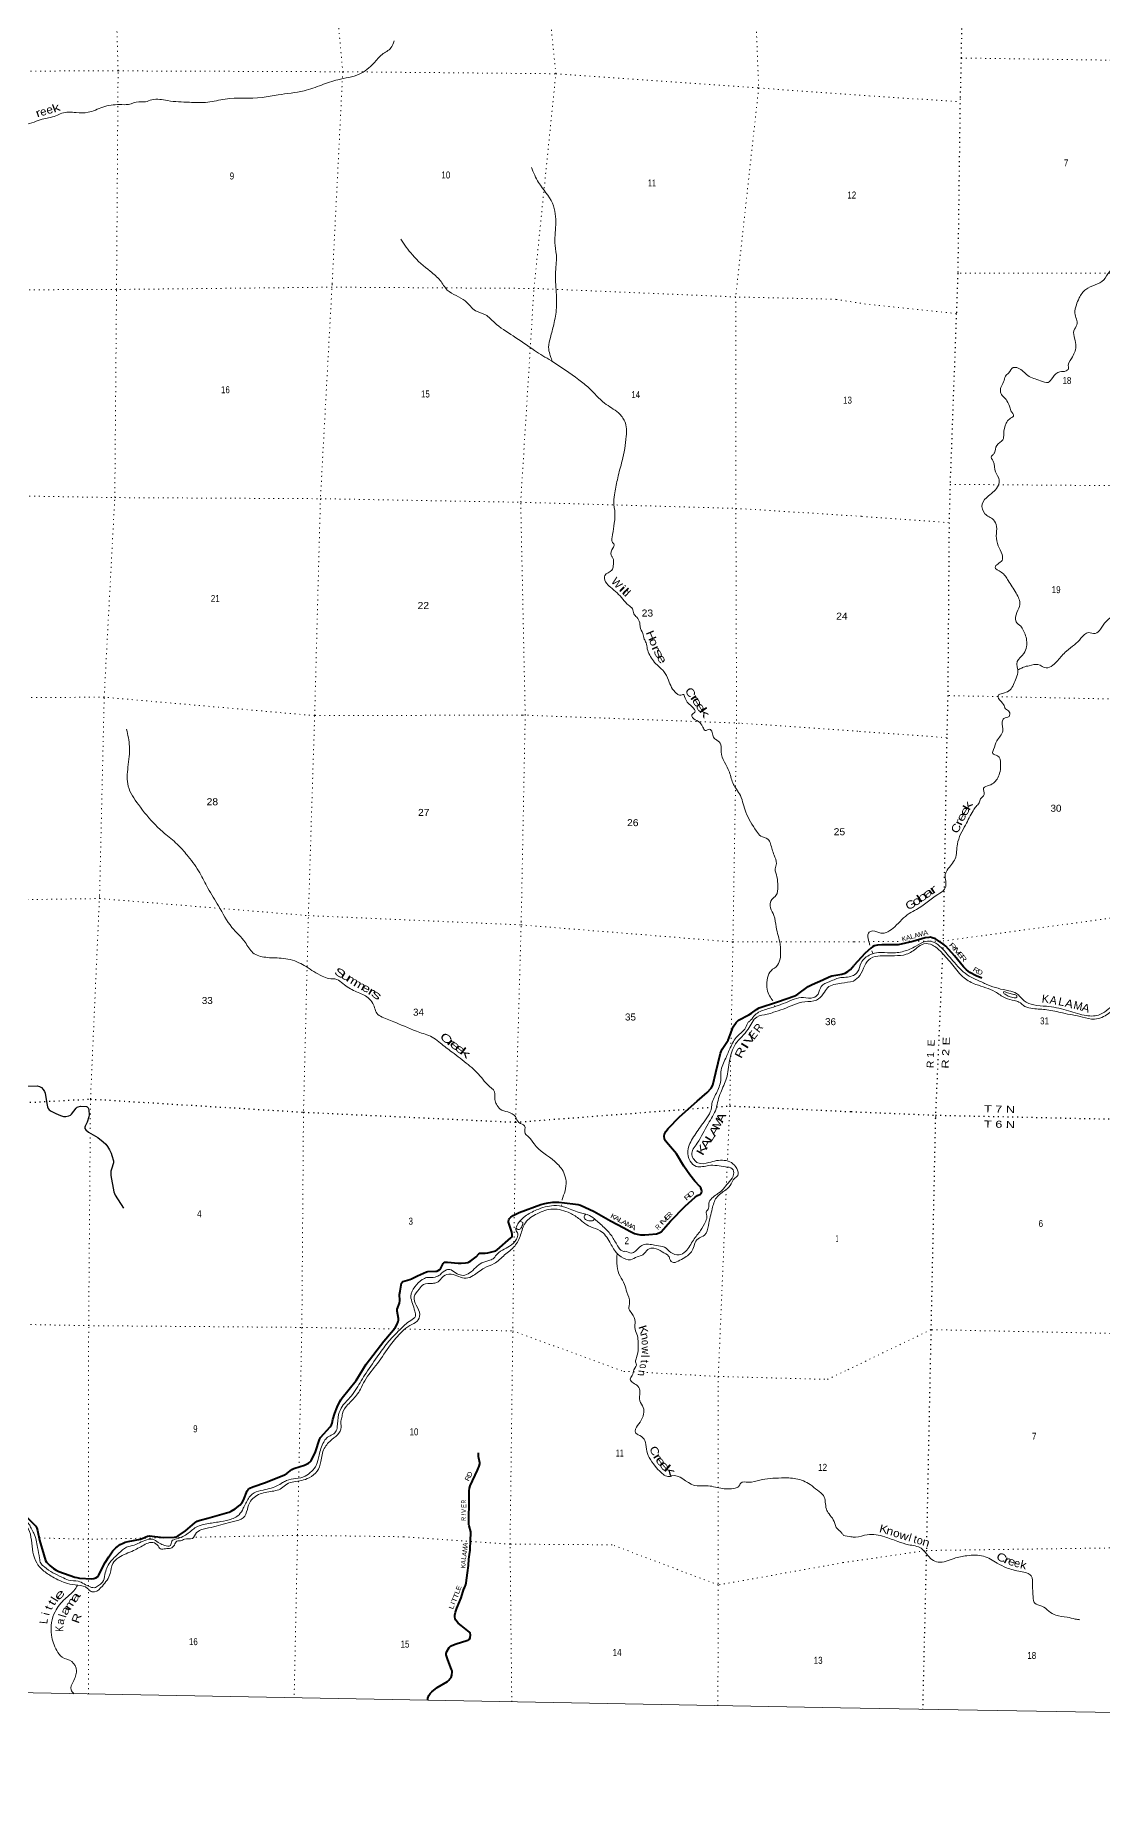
# Model space of a CAD drawing. Header units: feet. Extents: x -509309 to -252658, y -547785 to -360805.
# Drawn here: x -433941 to -407270, y -547785 to -503680 of the extents above; entities that cross this region are included whole.
import ezdxf
from ezdxf.enums import TextEntityAlignment as Align

# ---------------------------------------------------------------- set-up
doc = ezdxf.new("R2010")
doc.units = ezdxf.units.FT
doc.header["$LTSCALE"] = 80
doc.linetypes.add('DOTTED', pattern=[1.5, 0.3, -1.2])
for name, color, linetype, lineweight in [('26', 7, 'Continuous', 40), ('27', 7, 'Continuous', 13), ('29', 7, 'Continuous', 25), ('39', 7, 'Continuous', 13), ('4', 7, 'Continuous', 13), ('6', 7, 'DOTTED', 25), ('7', 7, 'DOTTED', 13)]:
    doc.layers.add(name, color=color, linetype=linetype, lineweight=lineweight)
doc.layers.add('41', color=7, linetype='Continuous')

msp = doc.modelspace()

# ---------------------------------------------------------------- linework, layer by layer
at = {"layer": '26'}
for points in [[(-410292.72, -527249.04), (-410430.51, -527193.38), (-410588.01, -527105.41), (-410673.25, -527038.76), (-410746.98, -526965.26), (-410976.71, -526687.91), (-411190.78, -526446.85), (-411265.43, -526386.86), (-411396.79, -526301.33), (-411451.63, -526269.48), (-411528.15, -526241.87), (-411569.78, -526227.63), (-411617.73, -526228.67), (-411706.04, -526244.68), (-412015.78, -526333.64), (-412383.6, -526415.95), (-412435.18, -526419.2), (-412788.69, -526417.62), (-412898.08, -526423.37), (-412981.47, -526443.63), (-413019.02, -526463), (-413066.97, -526496.38), (-413207.93, -526623.78), (-413492.83, -526928.6)], [(-419085.1, -533570.1), (-418970.04, -533628.19), (-418904.04, -533648.31), (-418818.53, -533663.28), (-418707.36, -533667.56), (-418609.56, -533660.13), (-418420.9, -533639.75), (-418349.8, -533617.6), (-418305.46, -533588.43), (-418070.63, -533324.53), (-417703.46, -532951.08), (-417455.79, -532723.58), (-417394.78, -532683.79), (-417319.74, -532648.24), (-417300.72, -532628.19), (-417294.3, -532613.22), (-417287.89, -532574.72), (-417292.17, -532536.23), (-417310.28, -532487.84), (-417332.78, -532452.82), (-417459.3, -532325.99), (-417589.32, -532161.97), (-417734.08, -531946.6), (-417916.06, -531637.48), (-418172.77, -531350.82), (-418196.45, -531319.35), (-418219.97, -531261.61), (-418230.65, -531201.73), (-418222.61, -531148.97), (-418187.9, -531079.83), (-418127.22, -531004.49), (-417844.03, -530711.52), (-417404.27, -530321.57), (-417156.95, -530110.13), (-417052.74, -530001.97), (-417008.5, -529924.64), (-416937.44, -529604.97), (-416816.67, -529119.74), (-416774.83, -529022.49), (-416627.24, -528800.64), (-416499.63, -528464.12), (-416432.79, -528355.24), (-416367.7, -528300.36), (-416111.98, -528165.39), (-416047.99, -528124.27), (-415919.73, -528030.17), (-415855.41, -527990.29), (-415394.78, -527843.72), (-414964.2, -527694.49), (-414889.33, -527649.5), (-414628.11, -527460.88), (-414530.19, -527405.7), (-414263.28, -527290.14), (-414106.91, -527213.22), (-414042.52, -527194.57), (-413784.73, -527149.99), (-413705.01, -527123.4), (-413638.87, -527084.9), (-413575.49, -527030.07), (-413492.83, -526928.6)], [(-425042.49, -536098.36), (-424949.83, -535985.51), (-424900.41, -535900.28), (-424874.76, -535831.84), (-424868.34, -535797.62), (-424868.58, -535752.39), (-424902.85, -535572.97), (-424900.41, -535526.02), (-424844.31, -535369.46), (-424836.28, -535303.6), (-424837.66, -535152.78), (-424827.72, -535076.91), (-424787.1, -534873.74), (-424770, -534839.52), (-424760.53, -534831.23), (-424586.89, -534780.8), (-424539.12, -534764.67), (-424394.34, -534690.64), (-424165.02, -534589.3), (-424131.12, -534579.92), (-423934.4, -534576.17), (-423904.22, -534572.2), (-423874.29, -534559.36), (-423837.06, -534528.1), (-423812.29, -534497.34), (-423753.74, -534385.36), (-423733.2, -534364.75), (-423705.41, -534349.78), (-423640.52, -534345.67), (-423378.27, -534373.46), (-423299.24, -534371.16), (-423194.49, -534364.75), (-423136.77, -534354.06), (-423098.63, -534339.39), (-423055.53, -534315.56), (-422929.5, -534218.6), (-422859.55, -534137.81), (-422833.21, -534125.22), (-422696.79, -534127.3), (-422636.53, -534116.67), (-422437.73, -534061.07), (-422397.9, -534037.43), (-422056.52, -533743.72), (-422040.11, -533723.17), (-422027.28, -533699.65), (-422023, -533656.87), (-422037.33, -533597.58), (-422114.31, -533350.97), (-422119.21, -533323.25), (-422112.79, -533291.17), (-422091.41, -533256.95), (-422059.37, -533221.67), (-421997.35, -533182.1), (-421852.26, -533107.73), (-421312.25, -532908.68), (-421210.66, -532880.56), (-421129.42, -532867.72), (-421007.57, -532850.62), (-420921.62, -532844.91), (-420857.93, -532846.34), (-420719.36, -532863.36), (-420441.15, -532895.52), (-420376.94, -532908.35), (-420321.36, -532925.46), (-419975.63, -533082.32), (-419569.31, -533316.01), (-419236.03, -533493.91), (-419085.1, -533570.1)], [(-429160.51, -540617.83), (-429101.1, -540594.53), (-429043.38, -540568.86), (-428947.56, -540512.05), (-428831.74, -540421.3), (-428771.72, -540359.28), (-428735.54, -540295.12), (-428644.93, -540060.89), (-428620.11, -540027.79), (-428581.63, -539999.99), (-428502.44, -539965.62), (-428189.12, -539858.01), (-427715.51, -539667.55), (-427653.84, -539630.02), (-427532, -539531.01), (-427482.82, -539505.98), (-427325.79, -539459.21), (-427217.74, -539420.43), (-427112.99, -539375.52), (-427078.66, -539350.15), (-427048.86, -539313.5), (-426940.57, -539086.14), (-426843.63, -538780.99), (-426818.55, -538729.43), (-426574.27, -538462.34), (-426542.91, -538414.21), (-426525.1, -538374.65), (-426503.97, -538282.55), (-426460.42, -538122.89), (-426394.93, -537969.73), (-426332.7, -537829.31), (-426307.05, -537786.54), (-426275.62, -537739.44), (-425927.17, -537303.33), (-425675.63, -536895.24), (-425230.03, -536326.74), (-425042.49, -536098.36)], [(-424137.05, -545299.52), (-424133.13, -545244.4), (-424109.47, -545183.97), (-424074.56, -545133.25), (-424030.37, -545089.87), (-423896.72, -544980.52), (-423644.63, -544827.4), (-423609.23, -544799.02), (-423579.3, -544762.66), (-423553.65, -544726.3), (-423536.98, -544673.15), (-423525.86, -544591.57), (-423528, -544563.77), (-423537.98, -544532.6), (-423637.11, -544289.52), (-423674.51, -544162.23), (-423675.49, -544133.91), (-423658.39, -544082.58), (-423600.31, -543977.13), (-423570.74, -543949.99), (-423534.4, -543928.6), (-423421.84, -543888.67), (-423155.25, -543808.14), (-423121.81, -543793.87), (-423102.57, -543781.04), (-423075.72, -543741.09), (-423068.37, -543665.55), (-423074.78, -543616.37), (-423090.48, -543594.73), (-423303.72, -543433.5), (-423371.93, -543370.43), (-423436.06, -543295.58), (-423451.03, -543261.36), (-423459.56, -543215.29), (-423459.58, -543175.81), (-423438.21, -543096.68), (-423406.14, -543000.45), (-423302.83, -542736.87), (-423229.44, -542511.92), (-423211.43, -542475.89), (-423183.37, -542406.2), (-423173.12, -542365.28), (-423141.03, -542116.02), (-423115.05, -541933.89), (-423106.85, -541768.61), (-423091.06, -541657.36), (-423074.61, -541545.29), (-423066.97, -541282.46), (-423055.56, -541142), (-423056.86, -541091.95), (-423101.72, -540938.4), (-423109, -540906.75), (-423109.97, -540761.55), (-423099.36, -540360.25), (-423099.09, -540067.14), (-423089.76, -539995.7), (-423074.32, -539941.2), (-422893.27, -539545.62), (-422848.19, -539443.94), (-422831.09, -539392.61), (-422831.11, -539360.27), (-422862.88, -539251.16), (-422867.43, -539210.83), (-422863.88, -539110.61)], [(-434249.05, -540619.53), (-433931.07, -540949.68), (-433902.52, -540998.72), (-433885.26, -541059.08), (-433832.27, -541301.15), (-433727.75, -541666.81), (-433684.47, -541802.84), (-433660.95, -541847.75), (-433622.17, -541889.94), (-433579.72, -541933.29), (-433483.52, -542008.14), (-433421.53, -542046.64), (-433351.37, -542080.54), (-432951.09, -542221.75), (-432904.19, -542232.7), (-432835.78, -542243.39), (-432524.59, -542263.16), (-432478.77, -542256.22), (-432429.6, -542239.11), (-432391.12, -542211.31), (-432362.21, -542176.35), (-432192.75, -541852.79), (-432106.8, -541717.29), (-431999.91, -541565.45), (-431926.11, -541489.19), (-431818.2, -541409.33), (-431747.66, -541370.83), (-431694.37, -541349.68), (-431621.53, -541332.34), (-431313.47, -541271.64), (-431268.79, -541259.63), (-431136.26, -541197.61), (-431087, -541190.25), (-430816.76, -541220.22), (-430732.22, -541227.55), (-430465.61, -541219.83), (-430422.24, -541210.44), (-430368.8, -541186.92), (-430191.38, -541063.18), (-429956.21, -540861.85), (-429895.27, -540822.68), (-429821.53, -540795.55), (-429632.74, -540744.08), (-429160.51, -540617.83)]]:
    msp.add_lwpolyline(points, dxfattribs=at)
at = {"layer": '29'}
msp.add_lwpolyline([(-434397.38, -529959.2), (-433892.87, -529942.09), (-433837.25, -529954.91), (-433790.25, -529984.86), (-433745.32, -530036.18), (-433711.12, -530081.09), (-433696.19, -530121.73), (-433653.44, -530378.37), (-433638.43, -530461.77), (-433619.23, -530506.68), (-433593.53, -530540.9), (-433548.64, -530577.25), (-433431.11, -530635), (-433309.21, -530684.19), (-433238.66, -530703.43), (-433217.28, -530705.57), (-433174.58, -530703.44), (-433106.12, -530688.46), (-433061.23, -530671.35), (-433037.76, -530652.11), (-432918.04, -530498.13), (-432894.47, -530476.74), (-432868.83, -530461.77), (-432815.43, -530446.8), (-432661.51, -530455.36), (-432642.21, -530463.91), (-432620.83, -530487.44), (-432608.01, -530510.96), (-432601.66, -530549.46), (-432593.04, -530662.8), (-432601.66, -530711.99), (-432644.41, -530848.86), (-432697.79, -530947.24), (-432704.27, -530977.18), (-432702.07, -531009.26), (-432678.55, -531039.2), (-432610.21, -531096.94), (-432379.33, -531233.81), (-432244.58, -531336.48), (-432182.59, -531396.36), (-432139.9, -531456.23), (-432086.39, -531543.92), (-432047.91, -531625.19), (-432028.73, -531678.65), (-431988.05, -531813.4), (-431985.98, -531866.85), (-432037.28, -532020.83), (-432052.19, -532070.03), (-432056.46, -532108.53), (-432054.39, -532183.36), (-431975.22, -532587.59), (-431962.4, -532630.36), (-431943.22, -532670.97), (-431738, -532996.04)], dxfattribs=at)
at = {"layer": '39'}
for p, q in [((-413041.34, -526562.74), (-413010.45, -526633)), ((-415468.73, -527934.37), (-415463.28, -527952.34))]:
    msp.add_line(p, q, dxfattribs=at)
for points in [[(-424978.2, -503818.68), (-425056.24, -503995.66), (-425274.45, -504159.55), (-425485.8, -504377.8), (-425846.81, -504651.01), (-426381.56, -504791.96), (-426787.69, -504923.65), (-427226.17, -505066.69), (-427874.51, -505171.03), (-428271.15, -505234.67), (-429199.02, -505274.71), (-429634.11, -505353.58), (-430091.64, -505355.67), (-430634.5, -505313.74), (-431027.29, -505291.14), (-431190.91, -505341.79), (-431355.45, -505342.22), (-431611.66, -505406.91), (-431834.5, -505412.1), (-432257.26, -505477.18), (-432621.19, -505605.78), (-432922.28, -505611.28), (-433279.79, -505627.59), (-433425.61, -505690.67), (-433607.27, -505740.92), (-433770.54, -505775.51), (-433968.77, -505849.49), (-434204.75, -505906.6), (-434391.44, -505910.56), (-434493.31, -505982.63), (-434568.16, -506197.82), (-434747.62, -506332.45), (-434957.07, -506462.4), (-435260.82, -506497.95), (-435456.84, -506656.3), (-435605.81, -506679.16), (-435837.66, -506730.33), (-436095.81, -506885.32), (-436432.09, -507034.6), (-436921.24, -507294.98), (-437225.74, -507459), (-437531.87, -507512.57), (-437879.8, -507643.53), (-438102.48, -507735.05), (-438457.91, -507841.75), (-438877.8, -508053.45), (-439155.81, -508292.33), (-439351.79, -508448.67), (-439522.41, -508545.34), (-439887.14, -508617.71), (-440289, -508737.45), (-440407.89, -508760.97), (-440605.53, -508901.21), (-441007.75, -509131.37), (-441433.07, -509409.2), (-441676.62, -509538.42), (-441921.1, -509617.42), (-442272.18, -509708.15), (-442605.3, -509803.29), (-442905.29, -509850.97), (-443084.1, -509955.49), (-443253.19, -510074.27), (-443280.58, -510105.14)], [(-396044.87, -504645.74), (-396476.42, -504685.24), (-396990.11, -504717.83), (-397404.12, -504613.06), (-397934.94, -504364.57), (-398382.12, -504171.16), (-398802.96, -503951.95), (-399173.35, -503895.79), (-399727.86, -503803.55), (-399729.82, -503799.52), (-399963.6, -503718.75), (-400095.73, -503697.27), (-400348.22, -503873.12), (-400875.87, -504284.78), (-401383.13, -504469.93), (-402022.95, -504675.72), (-402365.69, -504852.61), (-402742.89, -505065.24), (-403059.83, -505461.11), (-403569.08, -506224.08), (-404071.07, -506674.13), (-404391.35, -507005.75), (-404893.01, -507423.7), (-405175.53, -507787.84), (-405349.73, -508149.12), (-405701.9, -508462.34), (-405896.64, -508676.94), (-406325.59, -509045.51), (-406778.94, -509253.31), (-406931.18, -509430.25), (-407103.32, -509592.92), (-407243.77, -509794.05), (-407691.44, -510034.02), (-407858.09, -510246.91), (-407928.05, -510418.71), (-407964.29, -510624.98), (-407915.18, -510916.43), (-407988.95, -511068.13), (-407972.84, -511254.9), (-407940.88, -511459.89), (-408050.25, -511757.67), (-408124.73, -511977.57), (-408120.82, -511987.65), (-408179.8, -512067.27), (-408340.48, -512091.62), (-408520.47, -512238.16), (-408636.01, -512357.3), (-408826.08, -512315.13), (-409141.57, -512185.33), (-409382.26, -511998.15), (-409504.47, -511986.8), (-409622.22, -512125.98), (-409697.16, -512197.41), (-409746.82, -512345.35), (-409814.45, -512485.07), (-409823.66, -512599.33), (-409663.48, -512815.74), (-409585.19, -513001.17), (-409561.78, -513063.62), (-409497.01, -513198.75), (-409602.06, -513273.86), (-409679.32, -513375.36), (-409742.28, -513645.54), (-409763.86, -513791.78), (-409919.73, -513932.56), (-409969.75, -514114.6), (-410016.42, -514168.27), (-410050.84, -514200), (-410008.03, -514324.86), (-409948.66, -514594.36), (-409854.57, -514802.03), (-409875.91, -514926.2), (-410127.37, -515196.36), (-410281.86, -515397.35), (-410214.19, -515638.84), (-410108.69, -515714.21), (-409999.22, -515793.64), (-409922.72, -515956.98), (-409929.16, -516191.66), (-409879.6, -516438.98), (-409785.63, -516658.69), (-409785.16, -516807.17), (-409894.38, -516896.28), (-409957.39, -516977.87), (-409806.25, -517099.88), (-409633.96, -517308.39), (-409432.74, -517627.57), (-409339.39, -517907.46), (-409413.64, -518105.3), (-409434.12, -518339.82), (-409314.92, -518447.45)], [(-421546.69, -506981.09), (-421364.25, -507362.49), (-421018.19, -507879.96), (-420937.43, -508417.75), (-420952.5, -508933.38), (-420917.27, -509255.37), (-420933.91, -509469.83), (-420932.72, -509975.77), (-420919.72, -510492.02), (-420986.88, -510910.15), (-421072.07, -511233.53), (-421115.42, -511477.52), (-421083.11, -511654.89), (-421066.18, -511707.46), (-421027.5, -511830.35)], [(-396019.21, -508544.45), (-396310.32, -508384.82), (-396578.19, -508303.69), (-396913.74, -508368.3), (-397391.51, -508609.94), (-397825.14, -508850.06), (-398138.87, -508936.97), (-398631.84, -509098.2), (-399016.97, -509302.72), (-399436.72, -509557.03), (-399432.71, -509557.07), (-399693.74, -509782.99), (-399854.56, -510014.01), (-399963.41, -510069.01), (-400285.37, -510175.9), (-400564.11, -510369.53), (-400876.08, -510673.15), (-401034.48, -510864.06), (-401084.21, -511018.02), (-401198.35, -511195.36), (-401217.66, -511317.55), (-401145.69, -511531), (-401126.11, -511769.97), (-401075.02, -512063.46), (-401018.37, -512401.14), (-401026, -512750.17), (-401136.36, -512949.62), (-401362.18, -513067.58), (-401360.18, -513067.6), (-401781.34, -513265.72), (-402144.11, -513440.38), (-402366.92, -513654.68), (-402545.91, -513897.53), (-402720.49, -514102.31), (-402784.23, -514254.11), (-402950.79, -514458.98), (-403239.89, -514684.6), (-403357.73, -514831.8), (-403492.4, -515055.07), (-403666.8, -515241.8), (-403947.84, -515463.49), (-404228.94, -515691.2), (-404551.67, -515872.32), (-404919.44, -516143.24), (-405047.26, -516286.32), (-405212.95, -516406.93), (-405339.02, -516574.11), (-405472.56, -516689.05), (-405577.19, -516916.65), (-405727.82, -517131.72), (-405699.68, -517318.62), (-405843.86, -517491.63), (-405979.05, -517765.05), (-406134.71, -517885.76), (-406594.1, -518095.51), (-406963.99, -518183.82), (-407184.08, -518329.93), (-407326.46, -518523.01), (-407455.93, -518631.97), (-407624.17, -518612.11), (-407814.12, -518752.52), (-407974.21, -518913.31), (-408178.43, -519075.64), (-408395.42, -519308.05), (-408516.99, -519429.14), (-408680.11, -519495.6), (-408887.76, -519409.1), (-409104.64, -519438.86), (-409251.41, -519475.41), (-409338.11, -519520.62), (-409386.85, -519542.06)], [(-424811.59, -508773.12), (-424519.1, -509168.96), (-424076.41, -509578.11), (-423826.53, -509808.41), (-423647.05, -510047.2), (-423197.47, -510321.99), (-422937.9, -510568.56), (-422691.23, -510668.28), (-422468.6, -510859.84), (-422000.26, -511195.27), (-421470.25, -511556.13), (-421046.53, -511820.32), (-420358.32, -512289.02), (-420105.95, -512497.28), (-419716.77, -512875.15), (-419370.92, -513121.58), (-419210.94, -513333.86), (-419174.73, -513704.05), (-419278.11, -514314.13), (-419387.69, -514745.39), (-419457.82, -515115.28), (-419486.63, -515335.49), (-419456.81, -515629.25), (-419485.8, -515951.85), (-419529.8, -516225.94), (-419528.2, -516338.4), (-419479.57, -516409.72), (-419511.59, -516499.37), (-419553.48, -516675.13), (-419516.67, -516736.16), (-419499.13, -516947.34), (-419537.42, -517048.9), (-419710.82, -517181.64), (-419690.2, -517342.7), (-419564.68, -517477.94), (-419258.06, -517775.71), (-419122.81, -517925.21), (-419020.42, -518015.78), (-418986.99, -518140.98), (-418914.54, -518224.87), (-418839.25, -518363.03), (-418827.41, -518465.67), (-418764.8, -518633.67), (-418725.61, -518771.04), (-418681.5, -518866.36), (-418649.54, -519014.84), (-418589.73, -519171.51), (-418373.01, -519451.27), (-418233.37, -519582.79), (-418121.65, -519800.04), (-417920.09, -520131.67), (-417846.74, -520173.42), (-417780.39, -520166.83), (-417744.07, -520157.59), (-417717.11, -520210.37), (-417539.81, -520457.15), (-417460.55, -520597.4), (-417534.35, -520670.08), (-417517.59, -520730.67), (-417371.33, -520834.24), (-417259.9, -520971.17), (-417201.54, -521056.76), (-417092.59, -521029.02), (-417028, -521104.71), (-416992.52, -521227.95), (-416917.68, -521293.82), (-416852.58, -521345.43), (-416801.61, -521495.1), (-416801.67, -521591.46), (-416597.88, -522099.81), (-416496.08, -522405.18), (-416420.4, -522525.28), (-416321.52, -522686.03), (-416251.7, -522892.33), (-416185.94, -523100.55), (-415921.2, -523574.08), (-415809.47, -523696.97), (-415638.54, -523772.97), (-415570.84, -523890.88), (-415482.61, -524173.87), (-415424.91, -524383.92), (-415453.87, -524517.8), (-415409.95, -524715.5), (-415391.01, -524954.82), (-415434.02, -525182.76), (-415536.45, -525280.91), (-415571.09, -525492.96), (-415484.85, -525681.55), (-415430.84, -525969.82), (-415331.7, -526399.6), (-415324.85, -526735.02)], [(-409314.92, -518447.45), (-409208.78, -518653.24), (-409173.89, -518962.6), (-409241.81, -519130.41), (-409406.34, -519333.29), (-409391.2, -519612.34), (-409449.21, -519792.3), (-409612.5, -520067.42), (-409773.57, -520129.89), (-409884.52, -520192.91), (-409871.13, -520255.25), (-409746.41, -520411.08), (-409697.35, -520513.94), (-409605.89, -520589.16), (-409611.15, -520709.49), (-409737.97, -520756.27), (-409783, -520844.07), (-409769.31, -521070.94), (-409914.26, -521318.18), (-409998.69, -521531.95), (-410017.78, -521632.07), (-409898.08, -521691.54), (-409819.99, -521895.03), (-409891.76, -522241.36), (-410102.25, -522427.7), (-410245.34, -522496.38), (-410230.99, -522659.06), (-410322.36, -522768.43), (-410357.45, -522864.36), (-410432.62, -522957.85), (-410507.91, -523063.38), (-410698.11, -523420.48), (-410901.6, -523897.82), (-410957.54, -524264.39), (-411047.25, -524405.88), (-411208.69, -524697.07), (-411186.46, -524873.88), (-411224.16, -525027.96), (-411385.9, -525154.63), (-411923.25, -525534.08), (-412104.75, -525632.45), (-412467.14, -525963.62), (-412817.71, -526122.36), (-413011.66, -526068.11), (-413124.52, -526123.07), (-413139.56, -526219.22), (-413099.1, -526378.16), (-413088.09, -526421.45)], [(-431661.78, -521027.17), (-431588.68, -521454.38), (-431625.85, -521971.54), (-431618.09, -522451.53), (-431365.05, -522908.76), (-430930.74, -523428.14), (-430676.85, -523658.52), (-430359.72, -523934.45), (-430118.8, -524208.71), (-429830.63, -524618.52), (-429626.08, -524998.39), (-429362.75, -525443.8), (-429027.15, -525981.11), (-428698.01, -526351.66), (-428502.96, -526612.88), (-428184.39, -526728.22), (-427799.58, -526748.64), (-427352.57, -526862.76), (-427176.1, -526960.96), (-426773.88, -527198.59), (-426608.58, -527256.39), (-426408.45, -527280.82), (-426254.17, -527384.56), (-425949.27, -527575.9), (-425655.33, -527716.8), (-425531.65, -527843.97), (-425464.55, -527989.98), (-425407.31, -528127.74), (-425274.88, -528220.97), (-424936.73, -528358.82), (-424336.04, -528604.78), (-423985.9, -528744.9), (-423820.1, -528872.98), (-423525.96, -529098.21), (-423127.34, -529410.04), (-422793.15, -529732.51), (-422644.47, -529910.41), (-422465.79, -530092.98), (-422455.89, -530285.92), (-422420.23, -530401.13), (-422324.5, -530521.67), (-422133.43, -530594.08), (-421943.3, -530710.65), (-421858.16, -530857.05), (-421713.52, -530942.51), (-421701.56, -531133.5), (-421618.96, -531211.58), (-421476.39, -531393.37), (-420958.09, -531832.27), (-420735.35, -532112.16), (-420679.7, -532324.17), (-420704.93, -532564.54), (-420773.84, -532783.88), (-420776.94, -532795.68)], [(-413500.43, -527325.17), (-413340.05, -527180.13), (-413217.18, -526934.67), (-413070.92, -526753.66), (-412827.66, -526694.08), (-412474.66, -526687.85), (-412177.52, -526652.92), (-411911.14, -526491.26), (-411737.64, -526390.8), (-411525.41, -526423.18), (-411310.62, -526594.03), (-411011.25, -526924.3), (-410731.81, -527242.31), (-410438.71, -527403.97), (-409959.37, -527589.7), (-409708.28, -527740.88), (-409474.37, -527809.6), (-409362.44, -527844.92), (-409215.19, -527954.85), (-409013.22, -528009.19), (-408664.61, -528039.02), (-408272.41, -528119.48), (-407772.17, -528223.18), (-407471.89, -528272.56), (-407133.6, -528137.76), (-406945.39, -527973.25), (-406856.44, -527903.98), (-406577.03, -527838.77), (-406326.35, -527837.46), (-406109.87, -527845.8), (-405925.91, -527703.32), (-405591.05, -527319.69), (-405395.27, -527004.79), (-405305.77, -526883.36), (-405138.04, -526758.76), (-404931.02, -526520.22), (-404674.94, -526191.92), (-404515.6, -526103.34), (-404224.06, -526028.23), (-403684.19, -525985.89), (-403423.49, -525984.68), (-403242.09, -526088.96), (-402965.87, -526330.69), (-402720.46, -526449.7), (-402513.29, -526389.73), (-402375.36, -526238.73), (-402312.14, -526137.08), (-402189.95, -526150.44), (-402190, -526154.45), (-401984.43, -526248.96), (-401608.04, -526499.79), (-401390.74, -526622.52), (-401246.56, -526642.12), (-401130.87, -526701.55), (-400945, -526761.74), (-400616.05, -526753.24), (-400397.85, -526789.7), (-400163.8, -526844.38), (-399986.71, -526784.09), (-399836.04, -526757.62), (-399694.6, -526654.81), (-399588.43, -526665.98), (-399501.5, -526791.32), (-399439.55, -527004.66), (-399491.01, -527325.13), (-399550.36, -527633.48), (-399476.44, -527852.97), (-399348.92, -528125.21), (-399141.09, -528193.66), (-398963.78, -528113.3), (-398749.93, -527989.2), (-398468.72, -527944.07), (-397916.31, -528044.32), (-397423.35, -528077.71), (-397205.93, -527995.78), (-396971.17, -527982.25), (-396715.67, -527902.74), (-396319.78, -527820.72), (-396047.38, -527659.13), (-395843.83, -527368.39), (-395690.49, -527085.13), (-395535.96, -526880.13), (-395434.08, -526532.11), (-395424.19, -526159.03), (-395515.89, -525913.26), (-395629.95, -525504.74), (-395745.67, -525062.08), (-395729.17, -524825.5), (-395659.73, -524703.86), (-395549.35, -524695.02), (-395345.6, -524771.45)], [(-413497.6, -527183.02), (-413393.29, -527093.29), (-413306.74, -526869.5), (-413069.92, -526657.36), (-412872.88, -526607.32), (-412570.2, -526618.6), (-412242.91, -526577.98), (-411936.77, -526448.85), (-411696.93, -526333.06), (-411496.59, -526351.26), (-411301.51, -526489.8), (-411016.1, -526811.88), (-410652.8, -527164.91), (-410245.83, -527367.92), (-410144.05, -527415.16), (-409616.21, -527565.3), (-409426.38, -527629.54), (-409333.02, -527714.82), (-409231.8, -527816.23), (-408994.24, -527919.1), (-408675.73, -527950.62), (-408181.43, -528048.23), (-407729.56, -528175.48), (-407374.58, -528171.28), (-406999.01, -527922.51), (-406795.35, -527814.35), (-406417.75, -527756.22), (-406169.04, -527750.87), (-405877.81, -527513.23), (-405572.94, -527121.25), (-405373.65, -526854.54), (-405193.8, -526722.04), (-404937.81, -526401.77), (-404714.61, -526149.36), (-404498.67, -526017.25), (-404235.5, -525971.93), (-403709.57, -525919.4), (-403408.81, -525922.64), (-403197.42, -526035.26), (-403000.92, -526229.99), (-402751.58, -526357.07), (-402574.86, -526332.89), (-402477.55, -526231.61), (-402379.91, -526098.23), (-402287.31, -526063.11), (-402091.19, -526101.34), (-401806.09, -526260.91), (-401469.54, -526487.24), (-401273.92, -526573.61), (-401038.33, -526672.45), (-400739.51, -526669.65), (-400375.07, -526719.72), (-400094.29, -526716.72), (-399891.51, -526692.82), (-399760.08, -526587.89), (-399653.35, -526544.9), (-399527.76, -526616.48), (-399395.61, -526828.57), (-399372.19, -527083.64), (-399447.02, -527530.26), (-399452.65, -527686.7), (-399378.92, -527924.25), (-399220.18, -528086.47), (-399097.98, -528097.81), (-398896.07, -527965.56), (-398680.74, -527891.63), (-398239.6, -527894.37), (-398167.42, -527895.15), (-397677.18, -527996.73), (-397362.09, -527972.03), (-397151.23, -527942.19), (-396982.55, -527919.93), (-396710.76, -527816.52), (-396431.39, -527755.32), (-396165.22, -527613.72), (-395881.24, -527301.77), (-395717.69, -527000.57), (-395573.35, -526811.51), (-395481.62, -526475.42), (-395490.48, -526170.35), (-395581.78, -525886.47), (-395640.18, -525717.3), (-395765.82, -525264.51), (-395830.83, -524958.84), (-395806.25, -524716.33), (-395748.9, -524600.57), (-395598.33, -524584.14), (-395252.68, -524706.23), (-394956.72, -524785.66), (-394409.32, -524789.55), (-394088.57, -524799.02)], [(-415324.85, -526735.02), (-415395.17, -526926.22), (-415556.62, -527063.24), (-415644.64, -527238), (-415661.8, -527476.53), (-415611.52, -527658.32), (-415530.04, -527788.58), (-415514.85, -527814.05)], [(-413500.43, -527325.17), (-413795.61, -527376.61), (-414145.11, -527487.46), (-414250.8, -527643.76), (-414420.62, -527796.66), (-414714.51, -527840.45), (-415258.18, -528023.36), (-415492.63, -528102.58), (-415652.19, -528151.31), (-415908.49, -528220.01), (-416131.72, -528524.33), (-416444.62, -528892.95), (-416591.95, -529307.33), (-416671.66, -529749.28), (-416815.83, -530109.52), (-416880.26, -530306.87), (-416930.82, -530512.56), (-417127.52, -530889.73), (-417406.86, -531377.53), (-417537.4, -531663.78), (-417481.82, -531785.45), (-417383.26, -531867.9), (-417112.21, -531859.75), (-416918.51, -531809.76), (-416548.39, -531859.97), (-416415.06, -532005.41), (-416388.68, -532178.64), (-416480.74, -532260.96), (-416555.78, -532391.83), (-416687.32, -532537.53), (-416922.35, -532737.2), (-417026.57, -533011.98), (-417121.8, -533429.5), (-417217.26, -533670.35), (-417381.73, -533761.13), (-417528.58, -534059.08), (-417751.45, -534252.98), (-418050.08, -534330.8), (-418082.93, -534271.87), (-418115.47, -534198.88), (-418279.65, -534088.91), (-418484.38, -533998.12), (-418635.61, -534032.98), (-418756.74, -534160.84), (-418904.39, -534215.85), (-419066.43, -534286.6), (-419303.67, -534215.19), (-419423.77, -534108.18), (-419586.78, -533849.66), (-419827.39, -533561.35), (-420064.07, -533463.85), (-420254.28, -533351.3), (-420338.93, -533275.17), (-420578.51, -533125.41), (-421009.64, -533019.66), (-421397.42, -533137.7), (-421695.19, -533362.1), (-421816.09, -533666.64), (-421962.55, -533946.53), (-422214.1, -534167.91), (-422475.59, -534385.07), (-422724.77, -534496.09), (-423001.7, -534684.8), (-423175.69, -534751.29), (-423552.72, -534648.72), (-423744.41, -534698.76), (-423839.03, -534807.12), (-423908.38, -534859.81), (-424019.12, -534877.48), (-424240.46, -534906.79), (-424353.35, -535024.79), (-424471.8, -535214.95), (-424426.14, -535424.74), (-424332.77, -535655.64), (-424400.57, -535822.8), (-424579.42, -535929.33), (-424777.36, -536083.63), (-425069.43, -536416.56), (-425390.32, -536877.35), (-425710.7, -537314.07), (-425815.49, -537522.59), (-425913.07, -537675.05), (-426130.74, -537907.22), (-426267.97, -538131.09), (-426286.94, -538267.2), (-426308.12, -538318.93), (-426298.24, -538419.53), (-426354.73, -538621.07), (-426528.69, -538779.9), (-426720.11, -539004.61), (-426807.44, -539333.97)], [(-423550.31, -534536.35), (-423250.35, -534677.39), (-423090.53, -534616.62), (-422782.18, -534366.35), (-422580.12, -534300.48), (-422476.54, -534242.51), (-422426.95, -534175.33), (-422088.99, -533947.79), (-421918.74, -533774.82), (-421885.81, -533643.04), (-421931.66, -533535.64), (-421880.39, -533390.19), (-421701.73, -533199.34), (-421415.46, -533042.95), (-420983.73, -532933.9), (-420707.65, -532972.03), (-420355.37, -533106.18), (-420092.1, -533180.16), (-419934.15, -533300.04), (-419701.8, -533505.86), (-419519.84, -533722.63), (-419368.75, -533974.86), (-419238.53, -534078.08), (-419208.4, -534076.73), (-419046.86, -534122.4), (-418842.99, -533972.25), (-418723.15, -533904.59), (-418426.76, -533931.12), (-418223.05, -533975.7), (-418063.27, -534103.65), (-417853.93, -534166.43), (-417693.55, -534079.58), (-417496.83, -533794.76), (-417319.23, -533559.72), (-417189.76, -533323.63), (-417160.63, -533181.72), (-417176.96, -533101.06), (-417147.72, -533047.49), (-417118.56, -532997.93), (-417109.97, -532877.66), (-416910.52, -532653.13), (-416861.08, -532617.01), (-416596.69, -532334.73), (-416492.41, -532150.29), (-416525.63, -532015.05), (-416697.12, -531965.15), (-417109.71, -531930.07), (-417425.31, -531957.33), (-417578.9, -531821.48), (-417637.57, -531563.23), (-417491.7, -531217.08), (-417263.86, -530884.75), (-417044.58, -530483.99), (-417034.49, -530387.84), (-416903.56, -530083.52), (-416812.48, -529766.29), (-416808.69, -529589.7), (-416689.06, -529251.01), (-416575.04, -528986.47), (-416396.28, -528697.25), (-416193.21, -528490.87), (-416126.01, -528351.8), (-416066.73, -528300.89), (-415957.55, -528168.75), (-415683.7, -528030.16), (-415194.53, -527862.13), (-414750.33, -527733.27), (-414495.54, -527734.8), (-414383.25, -527644.89), (-414303.04, -527459.93), (-414087.56, -527330.11), (-413810.65, -527235.75), (-413643.8, -527221.31), (-413497.6, -527183.02)], [(-409742.72, -527582), (-409614.83, -527625.51), (-409494.84, -527656.9), (-409418.94, -527685.8), (-409417.33, -527723.94), (-409483.65, -527737.27), (-409607.67, -527707.85), (-409709.36, -527652.58), (-409743.12, -527620.12), (-409742.72, -527582)], [(-420791.84, -532918.71), (-420790.85, -532922.04), (-420780.74, -532953.73)], [(-420186.25, -533149.35), (-420225.07, -533205.38), (-420192.61, -533282.37), (-420131, -533309.81), (-420036.82, -533315.88), (-419998.54, -533308.68), (-419976.44, -533265.05)], [(-421926.83, -533497.6), (-421865.44, -533535.07), (-421835.14, -533525.69), (-421785.58, -533460.52), (-421763.38, -533360.62), (-421792.94, -533335.88), (-421834.89, -533326.94)], [(-424164.39, -534727.76), (-423949.53, -534720.39), (-423825.86, -534660.85), (-423670.77, -534539.75), (-423550.31, -534536.35)], [(-419404.17, -534134.75), (-419405.06, -534451.89), (-419330.13, -534700.46), (-419216.11, -534903.7), (-419160.16, -535101.67), (-419091.25, -535350.11), (-419106.9, -535518.41), (-419033.05, -535630.43), (-418953.25, -535838.95), (-418960.41, -535985.36), (-418909.7, -536147.07), (-418876.99, -536493.09), (-418918.3, -536735.12), (-418942.6, -536838.99), (-418923.49, -536883.57), (-418982.96, -537036.86), (-419028.26, -537184.44), (-419076.33, -537273.74), (-419002.05, -537365.7), (-418883.44, -537448.58), (-418834.52, -537600.22), (-418839.04, -537810.92), (-418750.44, -537983.5), (-418741.81, -538142.29), (-418830.44, -538345.14), (-418942.52, -538519.37), (-418948.21, -538597.54), (-418839.63, -538680.21), (-418707.92, -538807.55), (-418670.33, -539019.17), (-418602.56, -539227.43), (-418452.69, -539443.5), (-418305.72, -539607.31), (-418073, -539702.72), (-418040.66, -539691.38), (-417479.91, -539928.43), (-417173.06, -539935.11), (-416813.26, -539999.15), (-416456.05, -539996.89), (-416364.81, -539952.7), (-416314.96, -539873.48), (-416119.77, -539847.61), (-415835.78, -539797.58), (-415582.09, -539756.92), (-415296.87, -539743.05), (-414934.07, -539760.99), (-414578.05, -539907.26), (-414398.51, -540049.69), (-414246.88, -540183.49), (-414173.84, -540520.35), (-414108.24, -540642.24), (-414002.99, -540787.07), (-413926.82, -540977.44), (-413846.35, -541061.51), (-413788.03, -541121.86), (-413747.69, -541176.66)], [(-437046.92, -541592.57), (-437017.5, -541717.68), (-436952.11, -541849.6), (-436848.29, -541873.95), (-436637.5, -541681.79), (-436288.59, -541317.97), (-436211.17, -541263.44), (-436166.82, -541160.01), (-435932.72, -540910.13), (-435646.38, -540657.38), (-435490.69, -540508.19), (-435373.08, -540450.52), (-435328.85, -540353.11), (-435340.2, -540209.54), (-435517.17, -539965.55), (-435533.34, -539690.16), (-435429.94, -539453.5), (-435033.69, -539221.21), (-434860.01, -539168.77), (-434751.42, -539251.44), (-434607.83, -539479.42), (-434552.74, -539717.22), (-434502.49, -539993.66), (-434513.21, -540306.61), (-434466.52, -540468.24), (-434411.25, -540609.55), (-434230.69, -540792.58), (-434092.58, -540901.99), (-434046.47, -540997.36), (-433976.98, -541125.35), (-433886.19, -541476.65), (-433833.89, -541750.83), (-433806.38, -541871.88), (-433712.1, -541966.29), (-433502.52, -542111.38), (-433278.13, -542220.66), (-433111.17, -542294.56), (-432871.02, -542323.88), (-432567.09, -542467.01), (-432434.94, -542479.92), (-432335.12, -542409.82), (-432259.53, -542347.22), (-432201.29, -542157.77), (-432074.29, -541849.35), (-431850.69, -541621.33), (-431660.94, -541474.88), (-431471.17, -541420.79), (-431110.91, -541276.05), (-430974.66, -541285.04), (-430834.16, -541376.43), (-430716.9, -541429.18), (-430566.44, -541430.44), (-430529.98, -541320.82), (-430416.46, -541267.07), (-430120.47, -541124.95), (-429890.09, -540955.3), (-429698.23, -540897.24), (-429372.04, -540844.11), (-429097.94, -540787.84), (-428850.42, -540660.72), (-428744.65, -540500.4), (-428612.92, -540252.32), (-428524.4, -540147.84), (-428301.72, -540056.32), (-427905.96, -539940.46), (-427761.76, -539859.27), (-427666.34, -539807.14), (-427198.55, -539700.88), (-427033.26, -539571.98), (-426919.81, -539427.89), (-426852.13, -539172.38), (-426734.76, -538845.69), (-426664.42, -538746.84), (-426438.36, -538591.15), (-426395.58, -538467.6), (-426362.88, -538159.14), (-426270.16, -537952.36), (-426052.06, -537700.13), (-425915.47, -537506.36), (-425676.44, -537120.07), (-425357.55, -536659.24), (-425107.6, -536325.39), (-424836.67, -536042.18), (-424558.66, -535803.3), (-424444.11, -535701.4), (-424459.36, -535570.57), (-424513.57, -535384.69), (-424557.74, -535199.03), (-424460.4, -534964.24), (-424273.98, -534785.61), (-424164.39, -534727.76)], [(-426807.44, -539333.97), (-426896.88, -539574.94), (-427099, -539737.18), (-427285.06, -539805.4), (-427656.2, -539895.7), (-427786.83, -539999.26), (-428107.79, -540088.64), (-428439.28, -540201.89), (-428566.34, -540325.6), (-428642.97, -540530.72), (-428743.72, -540737.32), (-428992.47, -540828.28), (-429486.97, -540964.07), (-429745.02, -541020.69), (-429909.45, -541109.47), (-430016.97, -541257.7), (-430215.86, -541269.43), (-430317.13, -541313.4), (-430379.35, -541314.06), (-430455.28, -541392.71), (-430478.41, -541442.4), (-430553.78, -541494.96), (-430686.58, -541512.15), (-430813.02, -541513.41), (-430895.14, -541413.25), (-431046.36, -541353.75), (-431191.84, -541400.77), (-431486.13, -541556.99), (-431857.07, -541731.61), (-432004.74, -541880.97), (-432070.29, -542130.5), (-432265.61, -542443.46), (-432465.34, -542587.67), (-432545.39, -542577.9), (-432634.05, -542501.69), (-432881.19, -542424.04), (-433139.09, -542380.28), (-433510.73, -542213.59), (-433753.93, -542045.68), (-433906.58, -541865.69), (-434038.8, -541294.65), (-434113.17, -541020), (-434412.37, -540750.49), (-434585.32, -540487.74), (-434592.86, -540184.42), (-434630.38, -539782.08), (-434710.68, -539503.28), (-434766.04, -539371.58), (-434852.13, -539269.32), (-434910.21, -539264.05), (-435077.12, -539374.85), (-435411.41, -539618.53), (-435481.69, -539797.22), (-435469.67, -539902.34), (-435316.2, -540044.21), (-435203.84, -540231.35), (-435248.64, -540449.21), (-435409.28, -540548.1), (-435585.16, -540702.88), (-435699.51, -540889.11), (-435899.93, -541065.43), (-436093.32, -541288.09), (-436447.47, -541615.65), (-436608.21, -541812.92), (-436717.47, -541949.07), (-436920.85, -541982.79), (-437062.67, -541859.24), (-437139.34, -541785.3), (-437186.9, -541663.81), (-437190.93, -541571.37), (-437233.92, -541423.88), (-437301.55, -541396.31), (-437516.27, -541397.66), (-437874.77, -541460.12), (-438042.91, -541534.76), (-438321.2, -541693.33), (-438544.29, -541897.27), (-438718.32, -541965.76), (-438991.44, -541883.52), (-439243.87, -541771.63), (-439351.42, -541640.8), (-439611.64, -541424.33), (-439827.96, -541313.22), (-440123.59, -541063.87), (-440384.95, -540807.22), (-440469.26, -540528.34), (-440389.13, -540347.39), (-440263, -540173.46), (-440158.4, -540067.32), (-440097.78, -539954.21), (-440151.9, -539764.31)], [(-413747.69, -541176.66), (-413562.06, -541212.52), (-413445.83, -541219.79), (-413152.45, -541160.75), (-412717.85, -541213.58), (-412392.19, -541329.44), (-412120.31, -541410.61), (-411806.41, -541500.27), (-411536.64, -541784.07), (-411384.86, -541843.88), (-410984.87, -541753.89), (-410663.31, -541685.12), (-410248.35, -541697.61), (-409909.26, -541871.8), (-409671.82, -541986.71), (-409321.87, -542080.77), (-409058.29, -542187.94), (-409020.58, -542419.08), (-409011.6, -542712.11), (-408967.17, -542875.1), (-408793.42, -542943.19), (-408612.29, -543073.54), (-408440.88, -543173.7), (-408158.62, -543220.88), (-407954.58, -543269.22), (-407840.46, -543286.5)], [(-432887.1, -542425.22), (-432978.42, -542560.45), (-433195.49, -542764.52), (-433445.18, -543086.33), (-433533.22, -543355.44), (-433535.96, -543670.58), (-433403.84, -544058.92), (-433268.9, -544222.47), (-433030.47, -544332.05), (-432912.99, -544561.47), (-432997.15, -544836.69), (-433047.58, -545036.36), (-432975.71, -545136.16)]]:
    msp.add_spline(points, degree=3, dxfattribs=at)
at = {"layer": '4'}
msp.add_lwpolyline([(-505285.47, -360804.75), (-473709.75, -361478.07), (-442133.15, -362107.95), (-410555.71, -362694.39), (-378977.49, -363237.41), (-347398.54, -363736.98), (-315818.95, -364193.12), (-284238.76, -364605.82), (-252658.03, -364975.08), (-254669.8, -547785.08), (-286501.98, -547412.88), (-318333.63, -546996.89), (-350164.67, -546537.13), (-381995.06, -546033.57), (-413824.72, -545486.23), (-445653.6, -544895.12), (-477481.62, -544260.22), (-509308.75, -543581.54)], close=True, dxfattribs=at)
msp.add_lwpolyline([(-505285.47, -360804.75), (-473709.75, -361478.07), (-442133.15, -362107.95), (-410555.71, -362694.39), (-378977.49, -363237.41), (-347398.54, -363736.98), (-315818.95, -364193.12), (-284238.76, -364605.82), (-252658.03, -364975.08), (-254669.8, -547785.08), (-286501.98, -547412.88), (-318333.63, -546996.89), (-350164.67, -546537.13), (-381995.06, -546033.57), (-413824.72, -545486.23), (-445653.6, -544895.12), (-477481.62, -544260.22), (-509308.75, -543581.54)], close=True, dxfattribs=at)
at = {"layer": '6'}
for points in [[(-410761.93, -499849.52), (-410759.85, -500029.19), (-410807.7, -504248.14), (-410834.3, -505265), (-410891.7, -509630.41), (-410928.21, -510635.22), (-411084.88, -514905.16), (-411108.88, -515863.96), (-411141.75, -520185.4), (-411166.73, -521238.49), (-411256.85, -526245.4), (-411268.96, -526524.7)], [(-411273.71, -526634.39), (-411452.05, -530747.86), (-411563.13, -536035.44), (-411670.25, -541244.74)], [(-437743.7, -530532.72), (-437550.24, -530539.66), (-432562.32, -530270.77), (-427240.1, -530599.4), (-421942.26, -530849.2), (-417041.92, -530476.25)], [(-416915.38, -530466.62), (-416588.19, -530441.72), (-413558.23, -530585.17)], [(-413558.23, -530585.17), (-411449.26, -530673.56), (-406298.85, -530787.16), (-400965.41, -530848.56), (-395632.19, -530930.02), (-390208.94, -531032.51), (-384968.9, -531012.65), (-381749.94, -531185.01)], [(-411675.31, -541490.48), (-411676.65, -541555.84), (-411769.39, -545522.89)]]:
    msp.add_lwpolyline(points, dxfattribs=at)
at = {"layer": '7'}
for p, q in [((-413104.18, -505196.76), (-410837.09, -505339.3)), ((-410928.21, -510635.22), (-413197.22, -510399.28)), ((-413292.11, -515704.99), (-411108.88, -515863.96)), ((-411166.73, -521238.49), (-413388.17, -521076.22)), ((-413482.31, -526340.3), (-412324.74, -526329.58)), ((-412117.38, -526327.65), (-411666.17, -526323.46)), ((-416653.16, -531969.92), (-416672.53, -532425.47)), ((-432614.62, -545142.57), (-432612.66, -542514.62))]:
    msp.add_line(p, q, dxfattribs=at)
for points in [[(-432612.61, -542448.58), (-432611.72, -541273.51), (-432607.58, -535935.32), (-432562.32, -530270.77), (-432335.65, -525184.28), (-432220.55, -520230.03), (-431954.94, -515236.82), (-431911.56, -510033.99), (-431872.62, -504570.07), (-432015.32, -499461.71)], [(-426718.32, -499560.2), (-426258.89, -504591.85), (-426524.09, -509902.2), (-426816.87, -515264.31), (-426961.24, -520685.78), (-427115.85, -525611.06), (-427240.1, -530599.4), (-427281.24, -535978.95), (-427359.12, -539744.99)], [(-421980.6, -533850.96), (-421939.47, -530774.9), (-421799.58, -525843.19), (-421699.97, -520675.8), (-421812.54, -515353.13), (-421481.19, -510008.01), (-420934.69, -504641.46), (-421441.23, -499657.11)], [(-416073.95, -499758.44), (-416073.98, -499754.43), (-415865.85, -504996.7), (-416441.39, -510220.07), (-416436.39, -515506.26), (-416419.03, -520871.02), (-416510.33, -526343.84), (-416559.95, -528955.89)], [(-444867.59, -504085.17), (-442427.38, -503940.87), (-437059.64, -504579.66), (-431872.62, -504570.07), (-426258.89, -504591.85), (-420934.69, -504641.46), (-415865.85, -504996.7), (-413104.18, -505196.76)], [(-410807.7, -504248.14), (-405662.91, -504323.56), (-400342.38, -504469.09), (-395041.21, -504548.19), (-389719.49, -504579.37), (-384547.18, -504901.87), (-381317.28, -504976.38)], [(-413197.22, -510399.28), (-413928.54, -510280.77), (-416441.39, -510220.07), (-421481.19, -510008.01), (-426526.88, -509976.5), (-431911.56, -510033.99), (-437046.57, -510050.74), (-442489.73, -509279.81), (-444969.84, -509393.92)], [(-381403.95, -510226.42), (-384499.29, -510135.08), (-389772.52, -509875.7), (-395089.77, -509800.43), (-400360.51, -509687.54), (-405764.14, -509627.39), (-410891.7, -509630.41)], [(-445071.93, -514694.57), (-442591.91, -514511.47), (-437330.33, -515141.93), (-431954.94, -515236.82), (-426816.87, -515264.31), (-421812.54, -515353.13), (-416436.39, -515506.26), (-413292.11, -515704.99)], [(-411084.88, -514905.16), (-405803.39, -514947.94), (-400576.37, -515010.22), (-395243.3, -515119.75), (-389924.88, -515275.29), (-384577.66, -515360.91), (-381490.26, -515454.01)], [(-413388.17, -521076.22), (-416344.73, -520873.81), (-421774.27, -520673.01), (-426961.24, -520685.78), (-432218.46, -520226.06), (-437459.93, -520248.52), (-442772.35, -519743.44), (-445166.15, -519586.33)], [(-385276.6, -520644.31), (-389941.01, -520493.76), (-395408.89, -520440.95), (-400782.31, -520355.06), (-406049.56, -520292.37), (-411141.75, -520185.4)], [(-445269.63, -524959.17), (-442938.69, -525066.05), (-437621.27, -525338.36), (-432338.44, -525258.58), (-427118.64, -525685.36), (-421802.37, -525917.49), (-416510.33, -526343.84), (-413482.31, -526340.3)], [(-411584.04, -526322.7), (-411259.64, -526319.7), (-406006.36, -525603.76), (-400720.71, -525632.54), (-395620.2, -525776.27)], [(-416564.5, -529194.58), (-416588.19, -530441.72), (-416646.85, -531821.61)], [(-416676.83, -532526.71), (-416875.73, -537205.18), (-416875.15, -542417), (-416885.54, -545431.3)], [(-422035.71, -545337.92), (-422078.2, -541396.33), (-422009.22, -535991.21), (-421982.15, -533966.49)], [(-442421.24, -535709.92), (-437780.28, -535838.81), (-432607.58, -535935.32), (-427281.24, -535978.95), (-424810.8, -536019.53)], [(-424704.32, -536021.29), (-422012.01, -536065.51), (-419236.65, -537077.52), (-418952.95, -537092.86)], [(-381838.24, -536534.47), (-385129.81, -536462.31), (-390395.24, -536417.69), (-395736.34, -536322.1), (-401093.3, -536208.29), (-406478.81, -536140.31), (-411563.13, -536035.44), (-413673.89, -537052.64)], [(-418657.17, -537108.85), (-416875.73, -537205.18), (-414150.46, -537278.54), (-413673.89, -537052.64)], [(-427360.78, -539825.85), (-427388.71, -541176.37), (-427473.05, -545238.12)], [(-430341.76, -541231.3), (-432611.72, -541273.51), (-433938.13, -541239.62)], [(-413759.86, -541859.7), (-416875.15, -542417), (-419526.3, -541413.71), (-422078.2, -541396.33), (-424735.01, -541212.86), (-427388.71, -541176.37), (-429981.46, -541224.59)], [(-413759.86, -541859.7), (-411676.65, -541555.84), (-406554.39, -541484.55), (-401176.59, -541522.34), (-395749.28, -541632.89), (-390919.25, -541718.56)]]:
    msp.add_lwpolyline(points, dxfattribs=at)

# ---------------------------------------------------------------- texts
at = {"layer": '27'}
for s, rotation, width, p in [('L', 15.012, 1.1, (-412015.25, -526259.92)), ('A', 17.063, 1.1, (-411911.09, -526235.41)), ('M', 16.841, 0.95, (-411793.52, -526200.9)), ('K', 14.826, 0.95, (-412220.89, -526323.84)), ('A', 17.012, 1.1, (-412115.68, -526290.37)), ('R', 312.22, 1.6, (-411056.99, -526490.28)), ('I', 310.99, 1.75, (-410997.3, -526558.13)), ('V', 310.99, 1.7, (-410935.72, -526622.66)), ('E', 309.498, 1.6, (-410866.92, -526706.55)), ('R', 309.772, 1.5, (-410795.48, -526790.43)), ('R', 327.652, 1.3, (-410465.9, -527099.89)), ('D', 334.004, 1.15, (-410359.02, -527153.77)), ('R', 41.696, 1.55, (-417603.83, -532761.67)), ('D', 41.696, 1.55, (-417516.56, -532685.8)), ('K', 330.25, 1.3, (-419524.39, -533259.08)), ('A', 331.817, 1.35, (-419436.7, -533307.59)), ('V', 48.074, 1.75, (-418176.47, -533331.01)), ('E', 45.552, 1.8, (-418096.68, -533251.35)), ('L', 330.817, 1.5, (-419337.67, -533359.31)), ('A', 329.998, 1.4, (-419249.47, -533410.07)), ('M', 330.203, 1.15, (-419139.23, -533467.35)), ('A', 330.413, 1.4, (-419034.17, -533523.49)), ('I', 48.074, 1.8, (-418246.87, -533407.53)), ('R', 63.739, 1.15, (-423081.46, -539775.29)), ('D', 65.679, 1.1, (-423033.22, -539672.72)), ('V', 88.483, 0.75, (-423175.77, -540566.56)), ('I', 88.488, 0.95, (-423175.9, -540664.92)), ('R', 89.965, 0.65, (-423175.44, -540335.64)), ('E', 88.483, 0.7, (-423174.09, -540445.6)), ('R', 88.488, 0.65, (-423179.07, -540766.94)), ('A', 80.478, 0.95, (-423158.61, -541654.89)), ('M', 81.155, 0.8, (-423148.1, -541533.9)), ('A', 82.515, 0.9, (-423139.27, -541418.39)), ('K', 81.932, 0.8, (-423191.81, -541954.79)), ('A', 83.985, 0.85, (-423184.93, -541856.59)), ('E', 69.691, 1.1, (-423307, -542514.92)), ('I', 67.784, 1.05, (-423450.73, -542897.3)), ('T', 66.782, 1.35, (-423414.69, -542811.29)), ('T', 67.097, 1.35, (-423374.1, -542713.41)), ('L', 69.614, 1.25, (-423341.68, -542605.74)), ('L', 68.382, 1.3, (-423485.26, -542983.78))]:
    msp.add_text(s, height=120, rotation=rotation, dxfattribs=dict(at, width=width)).set_placement(p, align=Align.CENTER)
for s, rotation, p in [('A', 14.199, (-411677.48, -526171.27)), ('R', 45.552, (-418044.77, -533196.77)), ('R', 44.82, (-418339.42, -533510.94)), ('L', 79.633, (-423179.76, -541749.58))]:
    msp.add_text(s, height=120, rotation=rotation, dxfattribs=at).set_placement(p, align=Align.CENTER)
at = {"layer": '41'}
for s, rotation, width, p in [('k', 20.69, 1.4, (-433387.79, -505585.02)), ('r', 19.778, 1.35, (-433837.23, -505714.1)), ('e', 14.699, 1.05, (-433719.16, -505682.38)), ('e', 16.17, 1.1, (-433559.3, -505634.46)), ('i', 316.05, 1.85, (-419336.39, -517582.76)), ('l', 315.628, 1.8, (-419261.81, -517647.47)), ('H', 291.983, 1.3, (-418643.15, -518721.41)), ('o', 291.912, 1.25, (-418578.27, -518885.91)), ('r', 295.214, 1.5, (-418521.78, -519047.01)), ('s', 299.846, 1.75, (-418445.94, -519181.33)), ('e', 298.686, 1.45, (-418369.02, -519318.48)), ('C', 297.741, 1.25, (-417658.3, -520152.46)), ('r', 305.696, 1.85, (-417540.96, -520304.65)), ('e', 301.801, 1.55, (-417482.71, -520398.36)), ('e', 301.801, 1.55, (-417396.57, -520530.67)), ('k', 304.437, 1.85, (-417298.72, -520662.1)), ('e', 59.114, 1.5, (-410634.37, -523122.14)), ('k', 62.122, 1.6, (-410552.99, -522985)), ('C', 65.49, 1.2, (-410845.61, -523543.45)), ('r', 65.49, 1.5, (-410776.18, -523391.93)), ('e', 62.127, 1.4, (-410714.8, -523264.67)), ('o', 28.915, 1.45, (-411878.24, -525405.1)), ('b', 34.815, 1.7, (-411730.33, -525301.35)), ('a', 35.64, 1.75, (-411586.54, -525200.06)), ('r', 35.64, 1.85, (-411448.68, -525106.88)), ('G', 27.999, 1.2, (-412024.92, -525496.37)), ('S', 329.174, 1.55, (-426376.36, -527205.18)), ('u', 329.149, 1.65, (-426223.65, -527285.02)), ('m', 328.517, 1.3, (-426061.35, -527386.89)), ('m', 330.663, 1.3, (-425884.22, -527496.16)), ('e', 333.117, 1.4, (-425718.26, -527583)), ('r', 329.782, 1.65, (-425585.85, -527666.97)), ('s', 325.454, 1.9, (-425467.55, -527742.57)), ('L', 348.259, 1.05, (-408316.73, -527935.04)), ('A', 345.808, 1.1, (-408132, -527980.49)), ('A', 344.261, 1.1, (-407718.08, -528089.07)), ('C', 323.466, 1.5, (-423735.56, -528833.02)), ('r', 320.962, 2, (-423609.01, -528931.77)), ('V', 53.299, 1.6, (-416011.4, -528823.97)), ('e', 322.561, 1.75, (-423506.36, -529005.86)), ('e', 322.554, 1.75, (-423380.6, -529100.41)), ('k', 322.241, 1.95, (-423257.8, -529193.81)), ('R', 62.346, 1.4, (-416241.61, -529153.59)), ('I', 58.269, 1.8, (-416129.49, -528986.77)), ('A', 58.708, 1.5, (-416895.38, -531112.92)), ('M', 62.216, 1.25, (-416802.55, -530926.59)), ('A', 64.798, 1.35, (-416720.96, -530775.87)), ('K', 60.377, 1.5, (-417200.07, -531586.41)), ('A', 59.377, 1.45, (-417102.37, -531434.68)), ('L', 58.025, 1.6, (-416994.73, -531263.94)), ('K', 287.338, 1.2, (-418842.22, -536061.55)), ('n', 284.521, 1.15, (-418802.36, -536222.01)), ('o', 276.409, 0.85, (-418790.68, -536365.45)), ('o', 271.643, 0.75, (-418840.46, -536951.45)), ('C', 294.376, 1.2, (-418558.27, -539105.06)), ('r', 301.151, 1.7, (-418476.5, -539265.29)), ('e', 305.664, 1.65, (-418391.81, -539383.5)), ('e', 308.8, 1.8, (-418289.31, -539505.92)), ('k', 320.231, 2.05, (-418151.99, -539624.32)), ('K', 346.156, 1.15, (-412766.9, -541115.33)), ('n', 345.24, 1.15, (-412610.06, -541163.5)), ('o', 343.594, 1.1, (-412448.82, -541220.19)), ('w', 343.323, 1.2, (-412262.44, -541281.85)), ('n', 344.753, 1.2, (-411708.76, -541444.99)), ('C', 332.362, 1.25, (-409843.08, -541816.99)), ('r', 333.633, 1.55, (-409700.71, -541880.85)), ('e', 340.146, 1.2, (-409573.41, -541924.85)), ('k', 347.559, 1.15, (-409270.76, -542011.01)), ('t', 68.254, 1.15, (-433520.24, -543020.73)), ('t', 60.904, 1.35, (-433442.65, -542906.54)), ('l', 58.767, 1.25, (-433374.29, -542824.15)), ('e', 50.481, 1.8, (-433264.84, -542720.15)), ('m', 57.767, 1.35, (-432989.15, -542935.04)), ('a', 55.481, 1.7, (-432869.57, -542779.12)), ('L', 84.316, 0.9, (-433633.81, -543329.56)), ('a', 64.78, 1.45, (-433107.04, -543097.33)), ('R', 69.71, 1.25, (-432817.69, -543283.25)), ('K', 90.316, 0.85, (-433237.21, -543513.24))]:
    msp.add_text(s, height=200, rotation=rotation, dxfattribs=dict(at, width=width)).set_placement(p, align=Align.CENTER)
for s, rotation, p in [('W', 311.762, (-419482.5, -517436.52)), ('d', 315.596, (-419239.23, -517675.67)), ('K', 353.581, (-408711.18, -527866.13)), ('A', 349.4, (-408520.92, -527896.89)), ('M', 347.262, (-407906.12, -528035.47)), ('E', 52.299, (-415929.73, -528730.31)), ('R', 52.129, (-415796.78, -528552.96)), ('l', 270.02, (-418804.59, -536697.66)), ('w', 274.224, (-418787.35, -536556.26)), ('n', 263.924, (-418881.09, -537111.44)), ('t', 267.875, (-418813.06, -536825.31)), ('l', 343.431, (-412110.98, -541328.46)), ('t', 344.007, (-411981.42, -541365.71)), ('o', 345.927, (-411859.98, -541398.99)), ('e', 346.476, (-409428.34, -541970.04)), ('i', 76.241, (-433584.85, -543162.29)), ('a', 80.241, (-433222.76, -543347.85)), ('l', 73.254, (-433169.63, -543215.31))]:
    msp.add_text(s, height=200, rotation=rotation, dxfattribs=at).set_placement(p, align=Align.CENTER)
at = {"layer": '6'}
for s, rotation, width, p in [('R 1  E', 87.518, 1.1, (-411498.04, -529499.94)), ('R 2 E', 87.518, 1.35, (-411123.39, -529512.27)), ('T 7 N', 358.736, 1.35, (-410235.81, -530600.3)), ('T 6 N', 358.736, 1.35, (-410236.46, -530979.98))]:
    msp.add_text(s, height=175, rotation=rotation, dxfattribs=dict(at, width=width)).set_placement(p)
at = {"layer": '7'}
for s, width, p in [('9', 0.85, (-429083.14, -507285.18)), ('10', 0.85, (-423793.09, -507259.6)), ('7', 0.85, (-408241.02, -506958.14)), ('11', 0.65, (-418632.95, -507459.66)), ('12', 0.85, (-413651, -507760.39)), ('16', 0.85, (-429301.09, -512627.2)), ('18', 0.85, (-408274.75, -512396.18)), ('15', 0.85, (-424305.01, -512733.6)), ('14', 0.85, (-419049.18, -512749.42)), ('13', 0.85, (-413757.19, -512887.72)), ('21', 0.85, (-429554.91, -517844.76)), ('19', 0.85, (-408543.79, -517625.34)), ('22', 1.1, (-424389.09, -518020.38)), ('23', 1.1, (-418789.81, -518209.51)), ('24', 1.1, (-413929.74, -518287.25)), ('28', 1.1, (-429660.55, -522926.44)), ('27', 1.1, (-424378.48, -523193.3)), ('30', 1.05, (-408574.41, -523089.28)), ('26', 1.1, (-419155.02, -523449.51)), ('25', 1.1, (-413992.17, -523675.93)), ('33', 1.05, (-429780.49, -527894.05)), ('34', 1.05, (-424503.24, -528187.17)), ('35', 1.05, (-419206.74, -528307.29)), ('36', 1.05, (-414207.97, -528423.84)), ('31', 0.85, (-408834, -528405.21)), ('4', 0.85, (-429897.82, -533225.87)), ('3', 0.85, (-424615.54, -533411.8)), ('6', 0.85, (-408871.02, -533468.02)), ('2', 0.85, (-419216.4, -533898.33)), ('1', 0.4, (-413942.64, -533847.57)), ('9', 0.85, (-429996.96, -538601.3)), ('10', 0.85, (-424590.17, -538675.53)), ('7', 0.85, (-409037.51, -538788.14)), ('11', 0.65, (-419438.84, -539207.23)), ('12', 0.85, (-414378.58, -539564.22)), ('16', 0.85, (-430102.64, -543921.1)), ('15', 0.85, (-424814.84, -543983.74)), ('14', 0.85, (-419514.94, -544191.63)), ('13', 0.85, (-414490.94, -544387.88)), ('18', 0.85, (-409153.86, -544265.91))]:
    msp.add_text(s, height=175, dxfattribs=dict(at, width=width)).set_placement(p)

doc.saveas('drawing.dxf')
